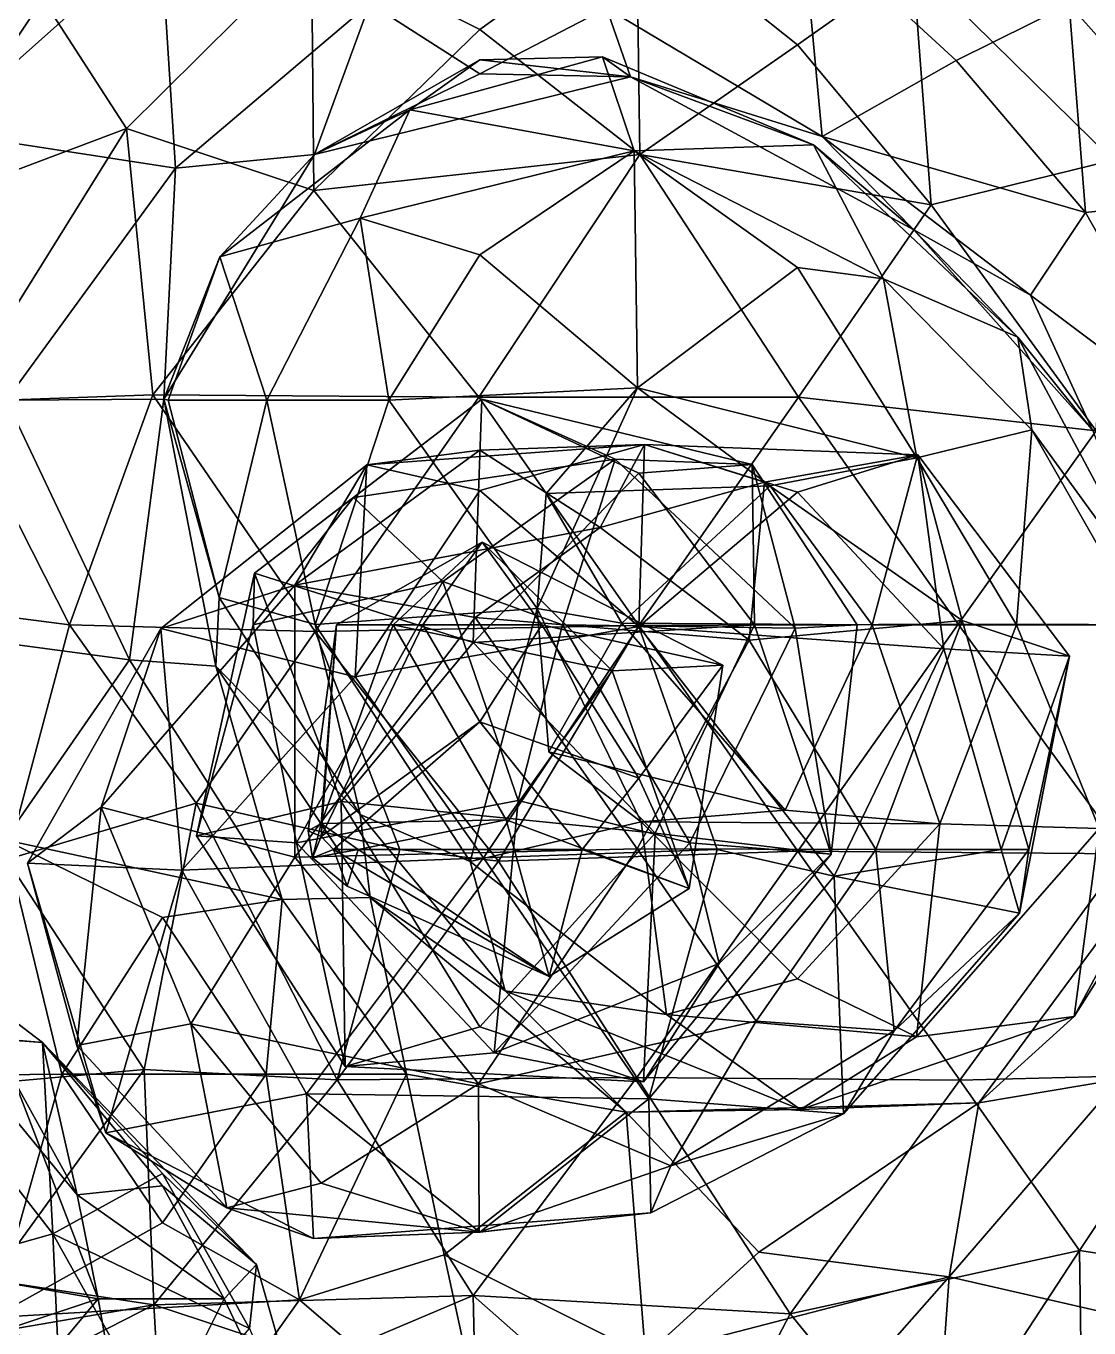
# Model space of a CAD drawing. Extents: x 290034 to 295698, y 4553723 to 4561693.
# Drawn here: x 293387 to 293471.3, y 4558975.9 to 4559079.1 of the extents above; entities that cross this region are included whole.
import ezdxf

# ---------------------------------------------------------------- set-up
doc = ezdxf.new("R2010")
doc.units = 0
doc.layers.add('Au_ppm_Pref_-_0_2', color=7, linetype='CONTINUOUS')

msp = doc.modelspace()

# ---------------------------------------------------------------- linework, layer by layer
at = {"layer": 'Au_ppm_Pref_-_0_2'}
for points in [[(293468.38, 4559087.84, 1829.31), (293478.83, 4559074.94, 1829.31), (293474.04, 4559089.41, 1823.88)], [(293379.97, 4559070.77, 1741.33), (293380.06, 4559088.16, 1735.41), (293397.66, 4559086.53, 1740.32)], [(293423.01, 4559078.87, 1706.66), (293435.43, 4559087.83, 1709.64), (293409.65, 4559085.58, 1709.91)], [(293435.69, 4559068.94, 1706.08), (293435.43, 4559087.83, 1709.64), (293423.01, 4559078.87, 1706.66)], [(293450.17, 4559070.38, 1746.92), (293433.04, 4559080.57, 1745.97), (293448.54, 4559087.66, 1740.5)], [(293435.69, 4559068.94, 1706.08), (293448.21, 4559077.65, 1707.07), (293435.43, 4559087.83, 1709.64)], [(293435.43, 4559087.83, 1709.64), (293448.21, 4559077.65, 1707.07), (293457.36, 4559084.12, 1710.82)], [(293450.17, 4559070.38, 1746.92), (293448.54, 4559087.66, 1740.5), (293460.81, 4559076.41, 1743.26)], [(293460.81, 4559076.41, 1743.26), (293448.54, 4559087.66, 1740.5), (293469.76, 4559080.86, 1738.79)], [(293468.38, 4559087.84, 1829.31), (293474.54, 4559085.66, 1834.94), (293478.83, 4559074.94, 1829.31)], [(293398.85, 4559067.86, 1746.06), (293379.97, 4559070.77, 1741.33), (293397.66, 4559086.53, 1740.32)], [(293397.66, 4559086.53, 1740.32), (293414.27, 4559080.92, 1744.92), (293398.85, 4559067.86, 1746.06)], [(293473.22, 4559068.5, 1709.83), (293473.12, 4559086.69, 1716.05), (293457.36, 4559084.12, 1710.82)], [(293394.97, 4559071.01, 1707.94), (293409.65, 4559085.58, 1709.91), (293388.31, 4559081.3, 1711.62)], [(293409.82, 4559066.09, 1706.19), (293409.65, 4559085.58, 1709.91), (293394.97, 4559071.01, 1707.94)], [(293409.82, 4559066.09, 1706.19), (293423.01, 4559078.87, 1706.66), (293409.65, 4559085.58, 1709.91)], [(293457.36, 4559084.12, 1710.82), (293448.21, 4559077.65, 1707.07), (293458.82, 4559064.96, 1706.3)], [(293457.36, 4559084.12, 1710.82), (293458.82, 4559064.96, 1706.3), (293473.22, 4559068.5, 1709.83)], [(293388.31, 4559081.3, 1711.62), (293374.89, 4559083.82, 1716.99), (293376.92, 4559064.23, 1711.2)], [(293469.76, 4559080.86, 1738.79), (293481.22, 4559082.55, 1733.17), (293483.3, 4559065.66, 1739.77)], [(293388.31, 4559081.3, 1711.62), (293376.92, 4559064.23, 1711.2), (293394.97, 4559071.01, 1707.94)], [(293414.27, 4559080.92, 1744.92), (293409.89, 4559068.94, 1752.15), (293398.85, 4559067.86, 1746.06)], [(293423.01, 4559075.36, 1748.86), (293409.89, 4559068.94, 1752.15), (293414.27, 4559080.92, 1744.92)], [(293423.01, 4559075.36, 1748.86), (293414.27, 4559080.92, 1744.92), (293433.04, 4559080.57, 1745.97)], [(293434.96, 4559075.11, 1752.1), (293423.01, 4559075.36, 1748.86), (293433.04, 4559080.57, 1745.97)], [(293434.96, 4559075.11, 1752.1), (293433.04, 4559080.57, 1745.97), (293450.17, 4559070.38, 1746.92)], [(293460.81, 4559076.41, 1743.26), (293469.76, 4559080.86, 1738.79), (293471.05, 4559064.36, 1744.07)], [(293471.05, 4559064.36, 1744.07), (293469.76, 4559080.86, 1738.79), (293483.3, 4559065.66, 1739.77)], [(293435.69, 4559068.94, 1706.08), (293423.01, 4559078.87, 1706.66), (293409.82, 4559066.09, 1706.19)], [(293435.69, 4559068.94, 1706.08), (293458.82, 4559064.96, 1706.3), (293448.21, 4559077.65, 1707.07)], [(293423.01, 4559076.47, 1754.98), (293417.45, 4559072.5, 1758.97), (293409.89, 4559068.94, 1752.15)], [(293423.01, 4559076.47, 1754.98), (293409.89, 4559068.94, 1752.15), (293434.96, 4559075.11, 1752.1)], [(293417.45, 4559072.5, 1758.97), (293432.72, 4559076.69, 1756.6), (293435.24, 4559069.23, 1764.25)], [(293432.72, 4559076.69, 1756.6), (293417.45, 4559072.5, 1758.97), (293423.01, 4559076.47, 1754.98)], [(293432.72, 4559076.69, 1756.6), (293423.01, 4559076.47, 1754.98), (293434.96, 4559075.11, 1752.1)], [(293432.72, 4559076.69, 1756.6), (293449.49, 4559069.72, 1757.94), (293435.24, 4559069.23, 1764.25)], [(293432.72, 4559076.69, 1756.6), (293434.96, 4559075.11, 1752.1), (293449.49, 4559069.72, 1757.94)], [(293471.05, 4559064.36, 1744.07), (293450.17, 4559070.38, 1746.92), (293460.81, 4559076.41, 1743.26)], [(293409.89, 4559068.94, 1752.15), (293423.01, 4559075.36, 1748.86), (293434.96, 4559075.11, 1752.1)], [(293457.44, 4559062.98, 1751.98), (293449.49, 4559069.72, 1757.94), (293434.96, 4559075.11, 1752.1)], [(293457.44, 4559062.98, 1751.98), (293434.96, 4559075.11, 1752.1), (293450.17, 4559070.38, 1746.92)], [(293413.51, 4559063.9, 1762.55), (293402.37, 4559060.84, 1758.04), (293417.45, 4559072.5, 1758.97)], [(293417.45, 4559072.5, 1758.97), (293402.37, 4559060.84, 1758.04), (293409.89, 4559068.94, 1752.15)], [(293413.51, 4559063.9, 1762.55), (293417.45, 4559072.5, 1758.97), (293435.24, 4559069.23, 1764.25)], [(293381.44, 4559049.33, 1708.78), (293394.97, 4559071.01, 1707.94), (293376.92, 4559064.23, 1711.2)], [(293398.85, 4559067.86, 1746.06), (293385.44, 4559049.47, 1745.98), (293379.97, 4559070.77, 1741.33)], [(293397.04, 4559049.89, 1706.69), (293394.97, 4559071.01, 1707.94), (293381.44, 4559049.33, 1708.78)], [(293409.82, 4559066.09, 1706.19), (293394.97, 4559071.01, 1707.94), (293397.04, 4559049.89, 1706.69)], [(293435.24, 4559069.23, 1764.25), (293449.49, 4559069.72, 1757.94), (293455.03, 4559059.1, 1763.98)], [(293455.03, 4559059.1, 1763.98), (293449.49, 4559069.72, 1757.94), (293465.7, 4559054.45, 1758.99)], [(293465.7, 4559054.45, 1758.99), (293449.49, 4559069.72, 1757.94), (293457.44, 4559062.98, 1751.98)], [(293457.44, 4559062.98, 1751.98), (293450.17, 4559070.38, 1746.92), (293466.69, 4559057.78, 1746.16)], [(293450.17, 4559070.38, 1746.92), (293471.05, 4559064.36, 1744.07), (293466.69, 4559057.78, 1746.16)], [(293409.89, 4559068.94, 1752.15), (293402.37, 4559060.84, 1758.04), (293397.92, 4559049.54, 1752.09)], [(293409.89, 4559068.94, 1752.15), (293397.92, 4559049.54, 1752.09), (293398.85, 4559067.86, 1746.06)], [(293435.69, 4559068.94, 1706.08), (293409.82, 4559066.09, 1706.19), (293422.93, 4559049.71, 1705.44)], [(293423.01, 4559060.98, 1767.82), (293413.51, 4559063.9, 1762.55), (293435.24, 4559069.23, 1764.25)], [(293435.69, 4559068.94, 1706.08), (293422.93, 4559049.71, 1705.44), (293448.28, 4559049.69, 1705.12)], [(293435.5, 4559050.44, 1770.63), (293423.01, 4559060.98, 1767.82), (293435.24, 4559069.23, 1764.25)], [(293435.5, 4559050.44, 1770.63), (293435.24, 4559069.23, 1764.25), (293448.21, 4559059.99, 1767.49)], [(293448.21, 4559059.99, 1767.49), (293435.24, 4559069.23, 1764.25), (293455.03, 4559059.1, 1763.98)], [(293448.28, 4559049.69, 1705.12), (293458.82, 4559064.96, 1706.3), (293435.69, 4559068.94, 1706.08)], [(293397.92, 4559049.54, 1752.09), (293385.44, 4559049.47, 1745.98), (293398.85, 4559067.86, 1746.06)], [(293458.82, 4559064.96, 1706.3), (293471.92, 4559047.02, 1706.1), (293473.22, 4559068.5, 1709.83)], [(293422.93, 4559049.71, 1705.44), (293409.82, 4559066.09, 1706.19), (293397.04, 4559049.89, 1706.69)], [(293471.05, 4559064.36, 1744.07), (293483.3, 4559065.66, 1739.77), (293480.77, 4559047.24, 1744.86)], [(293448.28, 4559049.69, 1705.12), (293471.92, 4559047.02, 1706.1), (293458.82, 4559064.96, 1706.3)], [(293413.51, 4559063.9, 1762.55), (293406.1, 4559049.46, 1762.72), (293402.37, 4559060.84, 1758.04)], [(293415.79, 4559049.46, 1767.38), (293406.1, 4559049.46, 1762.72), (293413.51, 4559063.9, 1762.55)], [(293415.79, 4559049.46, 1767.38), (293413.51, 4559063.9, 1762.55), (293423.01, 4559060.98, 1767.82)], [(293480.77, 4559047.24, 1744.86), (293466.69, 4559057.78, 1746.16), (293471.05, 4559064.36, 1744.07)], [(293465.7, 4559054.45, 1758.99), (293457.44, 4559062.98, 1751.98), (293471.63, 4559047.09, 1752.05)], [(293457.44, 4559062.98, 1751.98), (293466.69, 4559057.78, 1746.16), (293471.63, 4559047.09, 1752.05)], [(293402.37, 4559060.84, 1758.04), (293398.27, 4559049.46, 1758.04), (293397.92, 4559049.54, 1752.09)], [(293406.1, 4559049.46, 1762.72), (293398.27, 4559049.46, 1758.04), (293402.37, 4559060.84, 1758.04)], [(293423.01, 4559060.98, 1767.82), (293435.5, 4559050.44, 1770.63), (293415.79, 4559049.46, 1767.38)], [(293457.67, 4559044.9, 1768.66), (293435.5, 4559050.44, 1770.63), (293448.21, 4559059.99, 1767.49)], [(293457.67, 4559044.9, 1768.66), (293448.21, 4559059.99, 1767.49), (293455.03, 4559059.1, 1763.98)], [(293457.67, 4559044.9, 1768.66), (293455.03, 4559059.1, 1763.98), (293466.8, 4559047.11, 1763.12)], [(293466.8, 4559047.11, 1763.12), (293455.03, 4559059.1, 1763.98), (293465.7, 4559054.45, 1758.99)], [(293471.63, 4559047.09, 1752.05), (293466.69, 4559057.78, 1746.16), (293480.77, 4559047.24, 1744.86)], [(293466.8, 4559047.11, 1763.12), (293465.7, 4559054.45, 1758.99), (293477.51, 4559032.37, 1758.38)], [(293477.51, 4559032.37, 1758.38), (293465.7, 4559054.45, 1758.99), (293471.63, 4559047.09, 1752.05)], [(293427.55, 4559032.94, 1769.79), (293415.79, 4559049.46, 1767.38), (293435.5, 4559050.44, 1770.63)], [(293427.55, 4559032.94, 1769.79), (293435.5, 4559050.44, 1770.63), (293428.25, 4559042.06, 1775.86)], [(293446.03, 4559042.68, 1774.63), (293428.25, 4559042.06, 1775.86), (293435.5, 4559050.44, 1770.63)], [(293446.03, 4559042.68, 1774.63), (293435.5, 4559050.44, 1770.63), (293457.67, 4559044.9, 1768.66)], [(293395.2, 4559028.87, 1748.32), (293374.62, 4559031.63, 1745.39), (293385.44, 4559049.47, 1745.98)], [(293374.87, 4559033.66, 1710.87), (293390.43, 4559031.65, 1707.05), (293381.44, 4559049.33, 1708.78)], [(293397.04, 4559049.89, 1706.69), (293381.44, 4559049.33, 1708.78), (293390.43, 4559031.65, 1707.05)], [(293395.2, 4559028.87, 1748.32), (293385.44, 4559049.47, 1745.98), (293397.92, 4559049.54, 1752.09)], [(293409.94, 4559031.12, 1706.58), (293397.04, 4559049.89, 1706.69), (293390.43, 4559031.65, 1707.05)], [(293397.92, 4559049.54, 1752.09), (293402.06, 4559028.36, 1752.1), (293395.2, 4559028.87, 1748.32)], [(293422.93, 4559049.71, 1705.44), (293397.04, 4559049.89, 1706.69), (293409.94, 4559031.12, 1706.58)], [(293398.27, 4559049.46, 1758.04), (293402.32, 4559033.82, 1757.29), (293397.92, 4559049.54, 1752.09)], [(293402.32, 4559033.82, 1757.29), (293402.06, 4559028.36, 1752.1), (293397.92, 4559049.54, 1752.09)], [(293406.1, 4559049.46, 1762.72), (293402.32, 4559033.82, 1757.29), (293398.27, 4559049.46, 1758.04)], [(293406.1, 4559049.46, 1762.72), (293409.92, 4559031.68, 1764.14), (293402.32, 4559033.82, 1757.29)], [(293422.47, 4559030.25, 1696.84), (293405.12, 4559035.73, 1694.08), (293423.15, 4559049.54, 1692.73)], [(293412.98, 4559041.75, 1688.13), (293423.15, 4559049.54, 1692.73), (293405.12, 4559035.73, 1694.08)], [(293415.79, 4559049.46, 1767.38), (293409.92, 4559031.68, 1764.14), (293406.1, 4559049.46, 1762.72)], [(293427.55, 4559032.94, 1769.79), (293409.92, 4559031.68, 1764.14), (293415.79, 4559049.46, 1767.38)], [(293435.61, 4559031.58, 1706.04), (293422.93, 4559049.71, 1705.44), (293409.94, 4559031.12, 1706.58)], [(293433.73, 4559044.78, 1687.44), (293423.15, 4559049.54, 1692.73), (293412.98, 4559041.75, 1688.13)], [(293435.61, 4559043.68, 1696.72), (293422.47, 4559030.25, 1696.84), (293423.15, 4559049.54, 1692.73)], [(293435.61, 4559031.58, 1706.04), (293448.28, 4559049.69, 1705.12), (293422.93, 4559049.71, 1705.44)], [(293444.61, 4559044.37, 1692.71), (293435.61, 4559043.68, 1696.72), (293423.15, 4559049.54, 1692.73)], [(293433.73, 4559044.78, 1687.44), (293444.61, 4559044.37, 1692.71), (293423.15, 4559049.54, 1692.73)], [(293435.61, 4559031.58, 1706.04), (293460.95, 4559031.7, 1705.11), (293448.28, 4559049.69, 1705.12)], [(293448.28, 4559049.69, 1705.12), (293460.95, 4559031.7, 1705.11), (293471.92, 4559047.02, 1706.1)], [(293457.67, 4559044.9, 1768.66), (293466.8, 4559047.11, 1763.12), (293465.58, 4559031.65, 1768.91)], [(293460.95, 4559031.7, 1705.11), (293481.67, 4559031.65, 1706.63), (293471.92, 4559047.02, 1706.1)], [(293465.58, 4559031.65, 1768.91), (293466.8, 4559047.11, 1763.12), (293475.65, 4559031.65, 1763.98)], [(293475.65, 4559031.65, 1763.98), (293466.8, 4559047.11, 1763.12), (293477.51, 4559032.37, 1758.38)], [(293414.04, 4559044.33, 1841.19), (293436.06, 4559045.94, 1841.76), (293423.01, 4559045.5, 1845.81)], [(293414.04, 4559044.33, 1841.19), (293423.01, 4559042.31, 1837.64), (293436.06, 4559045.94, 1841.76)], [(293436.06, 4559045.94, 1841.76), (293432.54, 4559039.37, 1848.26), (293423.01, 4559045.5, 1845.81)], [(293435.62, 4559031.52, 1835.27), (293436.06, 4559045.94, 1841.76), (293423.01, 4559042.31, 1837.64)], [(293445.6, 4559042.97, 1846.2), (293432.54, 4559039.37, 1848.26), (293436.06, 4559045.94, 1841.76)], [(293435.62, 4559031.52, 1835.27), (293448.21, 4559042.18, 1837.68), (293436.06, 4559045.94, 1841.76)], [(293445.6, 4559042.97, 1846.2), (293436.06, 4559045.94, 1841.76), (293457.76, 4559045.14, 1841.19)], [(293436.06, 4559045.94, 1841.76), (293448.21, 4559042.18, 1837.68), (293457.76, 4559045.14, 1841.19)], [(293432.54, 4559039.37, 1848.26), (293408.33, 4559034.79, 1847.39), (293423.01, 4559045.5, 1845.81)], [(293414.04, 4559044.33, 1841.19), (293423.01, 4559045.5, 1845.81), (293408.33, 4559034.79, 1847.39)], [(293433.73, 4559044.78, 1687.44), (293412.98, 4559041.75, 1688.13), (293420.06, 4559035.09, 1684.23)], [(293433.73, 4559044.78, 1687.44), (293420.06, 4559035.09, 1684.23), (293429.55, 4559031.65, 1683.69)], [(293433.73, 4559044.78, 1687.44), (293429.55, 4559031.65, 1683.69), (293448.01, 4559031.39, 1686.84)], [(293444.61, 4559044.37, 1692.71), (293433.73, 4559044.78, 1687.44), (293448.01, 4559031.39, 1686.84)], [(293445.6, 4559042.97, 1846.2), (293457.76, 4559045.14, 1841.19), (293461.28, 4559032, 1847.33)], [(293454.12, 4559031.65, 1774.67), (293446.03, 4559042.68, 1774.63), (293457.67, 4559044.9, 1768.66)], [(293457.76, 4559045.14, 1841.19), (293448.21, 4559042.18, 1837.68), (293459.82, 4559029.74, 1835.75)], [(293454.12, 4559031.65, 1774.67), (293457.67, 4559044.9, 1768.66), (293465.58, 4559031.65, 1768.91)], [(293469.78, 4559029.17, 1841.19), (293461.28, 4559032, 1847.33), (293457.76, 4559045.14, 1841.19)], [(293469.78, 4559029.17, 1841.19), (293457.76, 4559045.14, 1841.19), (293459.82, 4559029.74, 1835.75)], [(293414.04, 4559044.33, 1841.19), (293408.33, 4559034.79, 1847.39), (293397.69, 4559031.36, 1841.13)], [(293414.04, 4559044.33, 1841.19), (293397.69, 4559031.36, 1841.13), (293413.1, 4559027.51, 1835.99)], [(293414.04, 4559044.33, 1841.19), (293413.1, 4559027.51, 1835.99), (293423.01, 4559042.31, 1837.64)], [(293444.8, 4559031.65, 1697.04), (293435.61, 4559043.68, 1696.72), (293444.61, 4559044.37, 1692.71)], [(293444.8, 4559031.65, 1697.04), (293444.61, 4559044.37, 1692.71), (293452.94, 4559031.65, 1692.71)], [(293452.94, 4559031.65, 1692.71), (293444.61, 4559044.37, 1692.71), (293448.01, 4559031.39, 1686.84)], [(293444.8, 4559031.65, 1697.04), (293422.47, 4559030.25, 1696.84), (293435.61, 4559043.68, 1696.72)], [(293445.6, 4559042.97, 1846.2), (293444.38, 4559030.42, 1852.69), (293432.54, 4559039.37, 1848.26)], [(293444.38, 4559030.42, 1852.69), (293445.6, 4559042.97, 1846.2), (293461.28, 4559032, 1847.33)], [(293412.98, 4559041.75, 1688.13), (293405.02, 4559031.65, 1688), (293420.06, 4559035.09, 1684.23)], [(293405.12, 4559035.73, 1694.08), (293405.02, 4559031.65, 1688), (293412.98, 4559041.75, 1688.13)], [(293435.62, 4559031.52, 1835.27), (293423.01, 4559042.31, 1837.64), (293413.1, 4559027.51, 1835.99)], [(293427.55, 4559032.94, 1769.79), (293428.25, 4559042.06, 1775.86), (293434.26, 4559031.77, 1777.74)], [(293428.25, 4559042.06, 1775.86), (293446.03, 4559042.68, 1774.63), (293434.26, 4559031.77, 1777.74)], [(293434.26, 4559031.77, 1777.74), (293446.03, 4559042.68, 1774.63), (293454.12, 4559031.65, 1774.67)], [(293435.62, 4559031.52, 1835.27), (293459.82, 4559029.74, 1835.75), (293448.21, 4559042.18, 1837.68)], [(293432.54, 4559039.37, 1848.26), (293422.63, 4559032.23, 1853.37), (293408.33, 4559034.79, 1847.39)], [(293422.63, 4559032.23, 1853.37), (293432.54, 4559039.37, 1848.26), (293444.38, 4559030.42, 1852.69)], [(293411.62, 4559031.65, 1876.83), (293423.19, 4559038.19, 1876.66), (293418.47, 4559031.65, 1878.97)], [(293423.19, 4559038.19, 1876.66), (293411.62, 4559031.65, 1876.83), (293416.11, 4559031.65, 1873.57)], [(293433.5, 4559028, 1873.1), (293423.19, 4559038.19, 1876.66), (293416.11, 4559031.65, 1873.57)], [(293427.92, 4559031.65, 1879.14), (293418.47, 4559031.65, 1878.97), (293423.19, 4559038.19, 1876.66)], [(293433.5, 4559028, 1873.1), (293442.29, 4559028.44, 1876.83), (293423.19, 4559038.19, 1876.66)], [(293442.29, 4559028.44, 1876.83), (293427.92, 4559031.65, 1879.14), (293423.19, 4559038.19, 1876.66)], [(293412, 4559017.62, 1696.64), (293400.51, 4559014.91, 1692.16), (293405.12, 4559035.73, 1694.08)], [(293405.12, 4559035.73, 1694.08), (293400.51, 4559014.91, 1692.16), (293405.02, 4559031.65, 1688)], [(293422.47, 4559030.25, 1696.84), (293412, 4559017.62, 1696.64), (293405.12, 4559035.73, 1694.08)], [(293408.33, 4559013.23, 1853.91), (293392.94, 4559017.18, 1848.21), (293408.33, 4559034.79, 1847.39)], [(293408.33, 4559034.79, 1847.39), (293392.94, 4559017.18, 1848.21), (293397.69, 4559031.36, 1841.13)], [(293420.06, 4559035.09, 1684.23), (293405.02, 4559031.65, 1688), (293408.45, 4559014.36, 1685.82)], [(293422.63, 4559032.23, 1853.37), (293408.33, 4559013.23, 1853.91), (293408.33, 4559034.79, 1847.39)], [(293426.04, 4559017.72, 1683.55), (293420.06, 4559035.09, 1684.23), (293408.45, 4559014.36, 1685.82)], [(293429.55, 4559031.65, 1683.69), (293420.06, 4559035.09, 1684.23), (293426.04, 4559017.72, 1683.55)], [(293374.87, 4559033.66, 1710.87), (293385.45, 4559013.03, 1710.87), (293390.43, 4559031.65, 1707.05)], [(293402.32, 4559033.82, 1757.29), (293413.49, 4559016.6, 1756.92), (293402.06, 4559028.36, 1752.1)], [(293413.49, 4559016.6, 1756.92), (293402.32, 4559033.82, 1757.29), (293409.92, 4559031.68, 1764.14)], [(293427.55, 4559032.94, 1769.79), (293422.23, 4559012.88, 1764.18), (293409.92, 4559031.68, 1764.14)], [(293422.23, 4559012.88, 1764.18), (293427.55, 4559032.94, 1769.79), (293435.81, 4559016.01, 1769.46)], [(293427.55, 4559032.94, 1769.79), (293428.48, 4559021.56, 1775.86), (293435.81, 4559016.01, 1769.46)], [(293427.55, 4559032.94, 1769.79), (293434.26, 4559031.77, 1777.74), (293428.48, 4559021.56, 1775.86)], [(293395.2, 4559028.87, 1748.32), (293385.3, 4559014.6, 1748.49), (293374.62, 4559031.63, 1745.39)], [(293400.5, 4559017.49, 1707.07), (293390.43, 4559031.65, 1707.05), (293385.45, 4559013.03, 1710.87)], [(293392.94, 4559017.18, 1848.21), (293387.09, 4559012.74, 1841.53), (293397.69, 4559031.36, 1841.13)], [(293399.36, 4559012.19, 1835.54), (293397.69, 4559031.36, 1841.13), (293387.09, 4559012.74, 1841.53)], [(293409.94, 4559031.12, 1706.58), (293390.43, 4559031.65, 1707.05), (293400.5, 4559017.49, 1707.07)], [(293413.1, 4559027.51, 1835.99), (293397.69, 4559031.36, 1841.13), (293399.36, 4559012.19, 1835.54)], [(293408.45, 4559014.36, 1685.82), (293405.02, 4559031.65, 1688), (293400.51, 4559014.91, 1692.16)], [(293422.63, 4559032.23, 1853.37), (293435.49, 4559013.89, 1855.76), (293408.33, 4559013.23, 1853.91)], [(293411.62, 4559031.65, 1876.83), (293410.41, 4559014.86, 1877.17), (293409.38, 4559015.3, 1876.83)], [(293411.62, 4559031.65, 1876.83), (293409.38, 4559015.3, 1876.83), (293410.41, 4559015.9, 1876.14)], [(293413.49, 4559016.6, 1756.92), (293409.92, 4559031.68, 1764.14), (293422.23, 4559012.88, 1764.18)], [(293435.61, 4559031.58, 1706.04), (293409.94, 4559031.12, 1706.58), (293424.47, 4559012.9, 1706.86)], [(293411.62, 4559031.65, 1876.83), (293418.47, 4559031.65, 1878.97), (293410.41, 4559014.86, 1877.17)], [(293423.01, 4559023.95, 1879.39), (293410.41, 4559014.86, 1877.17), (293418.47, 4559031.65, 1878.97)], [(293411.62, 4559031.65, 1876.83), (293410.41, 4559015.9, 1876.14), (293416.11, 4559031.65, 1873.57)], [(293425.1, 4559016.18, 1872.65), (293416.11, 4559031.65, 1873.57), (293410.41, 4559015.9, 1876.14)], [(293435.62, 4559031.52, 1835.27), (293413.1, 4559027.51, 1835.99), (293423.3, 4559013.16, 1832.77)], [(293433.5, 4559028, 1873.1), (293416.11, 4559031.65, 1873.57), (293425.1, 4559016.18, 1872.65)], [(293423.01, 4559023.95, 1879.39), (293418.47, 4559031.65, 1878.97), (293427.92, 4559031.65, 1879.14)], [(293444.8, 4559031.65, 1697.04), (293436.92, 4559015.12, 1696.87), (293422.47, 4559030.25, 1696.84)], [(293435.49, 4559013.89, 1855.76), (293422.63, 4559032.23, 1853.37), (293444.38, 4559030.42, 1852.69)], [(293435.61, 4559019.47, 1878.71), (293423.01, 4559023.95, 1879.39), (293427.92, 4559031.65, 1879.14)], [(293435.62, 4559031.52, 1835.27), (293423.3, 4559013.16, 1832.77), (293441.84, 4559013.83, 1832.25)], [(293435.61, 4559031.58, 1706.04), (293424.47, 4559012.9, 1706.86), (293448.23, 4559013.68, 1705.33)], [(293439.66, 4559014.36, 1684.97), (293429.55, 4559031.65, 1683.69), (293426.04, 4559017.72, 1683.55)], [(293442.29, 4559028.44, 1876.83), (293435.61, 4559019.47, 1878.71), (293427.92, 4559031.65, 1879.14)], [(293447.24, 4559016.94, 1775.28), (293428.48, 4559021.56, 1775.86), (293434.26, 4559031.77, 1777.74)], [(293448.01, 4559031.39, 1686.84), (293429.55, 4559031.65, 1683.69), (293439.66, 4559014.36, 1684.97)], [(293434.26, 4559031.77, 1777.74), (293454.12, 4559031.65, 1774.67), (293447.24, 4559016.94, 1775.28)], [(293435.61, 4559031.58, 1706.04), (293448.23, 4559013.68, 1705.33), (293460.95, 4559031.7, 1705.11)], [(293435.62, 4559031.52, 1835.27), (293441.84, 4559013.83, 1832.25), (293451.12, 4559011.71, 1833.43)], [(293435.62, 4559031.52, 1835.27), (293451.12, 4559011.71, 1833.43), (293459.82, 4559029.74, 1835.75)], [(293444.8, 4559031.65, 1697.04), (293450.87, 4559013.46, 1693.09), (293436.92, 4559015.12, 1696.87)], [(293439.66, 4559014.36, 1684.97), (293450.87, 4559013.46, 1693.09), (293448.01, 4559031.39, 1686.84)], [(293444.38, 4559030.42, 1852.69), (293461.28, 4559032, 1847.33), (293454.42, 4559013.83, 1852.25)], [(293444.8, 4559031.65, 1697.04), (293452.94, 4559031.65, 1692.71), (293450.87, 4559013.46, 1693.09)], [(293447.24, 4559016.94, 1775.28), (293454.12, 4559031.65, 1774.67), (293459.51, 4559015.85, 1769.44)], [(293450.87, 4559013.46, 1693.09), (293452.94, 4559031.65, 1692.71), (293448.01, 4559031.39, 1686.84)], [(293448.23, 4559013.68, 1705.33), (293474.23, 4559013.48, 1706.13), (293460.95, 4559031.7, 1705.11)], [(293454.12, 4559031.65, 1774.67), (293465.58, 4559031.65, 1768.91), (293459.51, 4559015.85, 1769.44)], [(293466.57, 4559013.83, 1845.77), (293454.42, 4559013.83, 1852.25), (293461.28, 4559032, 1847.33)], [(293459.51, 4559015.85, 1769.44), (293465.58, 4559031.65, 1768.91), (293472.14, 4559015.5, 1763.48)], [(293460.95, 4559031.7, 1705.11), (293474.23, 4559013.48, 1706.13), (293481.67, 4559031.65, 1706.63)], [(293466.57, 4559013.83, 1845.77), (293461.28, 4559032, 1847.33), (293469.78, 4559029.17, 1841.19)], [(293465.58, 4559031.65, 1768.91), (293475.65, 4559031.65, 1763.98), (293472.14, 4559015.5, 1763.48)], [(293416.66, 4559013.83, 1707.58), (293409.94, 4559031.12, 1706.58), (293400.5, 4559017.49, 1707.07)], [(293416.66, 4559013.83, 1707.58), (293424.47, 4559012.9, 1706.86), (293409.94, 4559031.12, 1706.58)], [(293444.38, 4559030.42, 1852.69), (293454.42, 4559013.83, 1852.25), (293435.49, 4559013.89, 1855.76)], [(293436.92, 4559015.12, 1696.87), (293412, 4559017.62, 1696.64), (293422.47, 4559030.25, 1696.84)], [(293464.38, 4559013.83, 1836.72), (293459.82, 4559029.74, 1835.75), (293451.12, 4559011.71, 1833.43)], [(293459.82, 4559029.74, 1835.75), (293464.38, 4559013.83, 1836.72), (293469.78, 4559029.17, 1841.19)], [(293407.3, 4559009.87, 1748.95), (293385.3, 4559014.6, 1748.49), (293395.2, 4559028.87, 1748.32)], [(293407.3, 4559009.87, 1748.95), (293395.2, 4559028.87, 1748.32), (293402.06, 4559028.36, 1752.1)], [(293413.49, 4559016.6, 1756.92), (293414.3, 4559010.01, 1752.1), (293402.06, 4559028.36, 1752.1)], [(293407.3, 4559009.87, 1748.95), (293402.06, 4559028.36, 1752.1), (293414.3, 4559010.01, 1752.1)], [(293433.5, 4559028, 1873.1), (293439.62, 4559010.73, 1876.59), (293442.29, 4559028.44, 1876.83)], [(293442.29, 4559028.44, 1876.83), (293439.62, 4559010.73, 1876.59), (293435.61, 4559019.47, 1878.71)], [(293465.82, 4559008.78, 1840.27), (293469.78, 4559029.17, 1841.19), (293464.38, 4559013.83, 1836.72)], [(293469.78, 4559029.17, 1841.19), (293465.82, 4559008.78, 1840.27), (293466.57, 4559013.83, 1845.77)], [(293413.1, 4559027.51, 1835.99), (293399.36, 4559012.19, 1835.54), (293423.3, 4559013.16, 1832.77)], [(293433.5, 4559028, 1873.1), (293425.1, 4559016.18, 1872.65), (293439.62, 4559010.73, 1876.59)], [(293423.01, 4559023.95, 1879.39), (293411.38, 4559013.83, 1877.28), (293410.41, 4559014.86, 1877.17)], [(293431.13, 4559013.83, 1878.94), (293411.38, 4559013.83, 1877.28), (293423.01, 4559023.95, 1879.39)], [(293435.61, 4559019.47, 1878.71), (293431.13, 4559013.83, 1878.94), (293423.01, 4559023.95, 1879.39)], [(293428.48, 4559021.56, 1775.86), (293447.24, 4559016.94, 1775.28), (293435.81, 4559016.01, 1769.46)], [(293439.62, 4559010.73, 1876.59), (293431.13, 4559013.83, 1878.94), (293435.61, 4559019.47, 1878.71)], [(293396.35, 4558996.37, 1710.63), (293400.5, 4559017.49, 1707.07), (293385.45, 4559013.03, 1710.87)], [(293392.94, 4559017.18, 1848.21), (293391.02, 4558998.28, 1846.33), (293387.09, 4559012.74, 1841.53)], [(293391.02, 4558998.28, 1846.33), (293392.94, 4559017.18, 1848.21), (293400.07, 4559000.01, 1850.67)], [(293392.94, 4559017.18, 1848.21), (293408.33, 4559013.23, 1853.91), (293400.07, 4559000.01, 1850.67)], [(293411.69, 4558995.56, 1706.63), (293400.5, 4559017.49, 1707.07), (293396.35, 4558996.37, 1710.63)], [(293416.66, 4559013.83, 1707.58), (293400.5, 4559017.49, 1707.07), (293411.69, 4558995.56, 1706.63)], [(293412.32, 4558996.62, 1692.55), (293400.51, 4559014.91, 1692.16), (293412, 4559017.62, 1696.64)], [(293424.14, 4558997.69, 1687.5), (293426.04, 4559017.72, 1683.55), (293408.45, 4559014.36, 1685.82)], [(293436.92, 4559015.12, 1696.87), (293423.01, 4558999.75, 1697.4), (293412, 4559017.62, 1696.64)], [(293412.32, 4558996.62, 1692.55), (293412, 4559017.62, 1696.64), (293423.01, 4558999.75, 1697.4)], [(293424.14, 4558997.69, 1687.5), (293439.66, 4559014.36, 1684.97), (293426.04, 4559017.72, 1683.55)], [(293447.24, 4559016.94, 1775.28), (293459.51, 4559015.85, 1769.44), (293435.81, 4559016.01, 1769.46)], [(293409.38, 4559015.3, 1876.83), (293409.72, 4559013.16, 1876.78), (293410.41, 4559015.9, 1876.14)], [(293413.34, 4559013.83, 1875.45), (293410.41, 4559015.9, 1876.14), (293409.72, 4559013.16, 1876.78)], [(293425.1, 4559016.18, 1872.65), (293410.41, 4559015.9, 1876.14), (293413.34, 4559013.83, 1875.45)], [(293428.49, 4559003.76, 1876.83), (293425.1, 4559016.18, 1872.65), (293413.34, 4559013.83, 1875.45)], [(293414.3, 4559010.01, 1752.1), (293413.49, 4559016.6, 1756.92), (293425, 4559002.62, 1756.77)], [(293413.49, 4559016.6, 1756.92), (293422.23, 4559012.88, 1764.18), (293425, 4559002.62, 1756.77)], [(293435.81, 4559016.01, 1769.46), (293437.8, 4559000.75, 1763.43), (293422.23, 4559012.88, 1764.18)], [(293428.49, 4559003.76, 1876.83), (293439.62, 4559010.73, 1876.59), (293425.1, 4559016.18, 1872.65)], [(293435.81, 4559016.01, 1769.46), (293448.21, 4559003.56, 1767.4), (293437.8, 4559000.75, 1763.43)], [(293435.81, 4559016.01, 1769.46), (293459.51, 4559015.85, 1769.44), (293448.21, 4559003.56, 1767.4)], [(293412.32, 4558996.62, 1692.55), (293408.45, 4559014.36, 1685.82), (293400.51, 4559014.91, 1692.16)], [(293409.38, 4559015.3, 1876.83), (293410.41, 4559014.86, 1877.17), (293409.72, 4559013.16, 1876.78)], [(293411.38, 4559013.83, 1877.28), (293409.72, 4559013.16, 1876.78), (293410.41, 4559014.86, 1877.17)], [(293436.92, 4559015.12, 1696.87), (293435.99, 4558995.4, 1693.13), (293423.01, 4558999.75, 1697.4)], [(293436.92, 4559015.12, 1696.87), (293450.87, 4559013.46, 1693.09), (293435.99, 4558995.4, 1693.13)], [(293459.51, 4559015.85, 1769.44), (293457.64, 4558998.97, 1762.53), (293448.21, 4559003.56, 1767.4)], [(293459.51, 4559015.85, 1769.44), (293472.14, 4559015.5, 1763.48), (293457.64, 4558998.97, 1762.53)], [(293457.64, 4558998.97, 1762.53), (293472.14, 4559015.5, 1763.48), (293470.17, 4559000.59, 1758.04)], [(293472.14, 4559015.5, 1763.48), (293478.54, 4559013.83, 1758.04), (293470.17, 4559000.59, 1758.04)], [(293372.08, 4558995.81, 1746.12), (293385.3, 4559014.6, 1748.49), (293389.82, 4558996.01, 1749.93)], [(293407.3, 4559009.87, 1748.95), (293397.81, 4559008.42, 1750.3), (293385.3, 4559014.6, 1748.49)], [(293397.81, 4559008.42, 1750.3), (293389.82, 4558996.01, 1749.93), (293385.3, 4559014.6, 1748.49)], [(293435.49, 4559013.89, 1855.76), (293422.88, 4558995.24, 1853.2), (293408.33, 4559013.23, 1853.91)], [(293412.32, 4558996.62, 1692.55), (293424.14, 4558997.69, 1687.5), (293408.45, 4559014.36, 1685.82)], [(293412.47, 4559010.92, 1876.83), (293409.72, 4559013.16, 1876.78), (293411.38, 4559013.83, 1877.28)], [(293412.47, 4559010.92, 1876.83), (293413.34, 4559013.83, 1875.45), (293409.72, 4559013.16, 1876.78)], [(293428.49, 4559003.76, 1876.83), (293412.47, 4559010.92, 1876.83), (293411.38, 4559013.83, 1877.28)], [(293428.49, 4559003.76, 1876.83), (293411.38, 4559013.83, 1877.28), (293431.13, 4559013.83, 1878.94)], [(293424.47, 4559012.9, 1706.86), (293416.66, 4559013.83, 1707.58), (293411.69, 4558995.56, 1706.63)], [(293428.49, 4559003.76, 1876.83), (293413.34, 4559013.83, 1875.45), (293412.47, 4559010.92, 1876.83)], [(293435.49, 4559013.89, 1855.76), (293444.93, 4559000.21, 1851.71), (293422.88, 4558995.24, 1853.2)], [(293423.3, 4559013.16, 1832.77), (293436.4, 4558994.06, 1834.66), (293441.84, 4559013.83, 1832.25)], [(293424.14, 4558997.69, 1687.5), (293442, 4559004.79, 1686.77), (293439.66, 4559014.36, 1684.97)], [(293428.49, 4559003.76, 1876.83), (293431.13, 4559013.83, 1878.94), (293439.62, 4559010.73, 1876.59)], [(293454.42, 4559013.83, 1852.25), (293444.93, 4559000.21, 1851.71), (293435.49, 4559013.89, 1855.76)], [(293451.12, 4559011.71, 1833.43), (293441.84, 4559013.83, 1832.25), (293436.4, 4558994.06, 1834.66)], [(293442, 4559004.79, 1686.77), (293450.87, 4559013.46, 1693.09), (293439.66, 4559014.36, 1684.97)], [(293455.88, 4558999.45, 1845.75), (293444.93, 4559000.21, 1851.71), (293454.42, 4559013.83, 1852.25)], [(293464.38, 4559013.83, 1836.72), (293451.12, 4559011.71, 1833.43), (293465.82, 4559008.78, 1840.27)], [(293466.57, 4559013.83, 1845.77), (293455.88, 4558999.45, 1845.75), (293454.42, 4559013.83, 1852.25)], [(293465.82, 4559008.78, 1840.27), (293455.88, 4558999.45, 1845.75), (293466.57, 4559013.83, 1845.77)], [(293470.17, 4559000.59, 1758.04), (293478.54, 4559013.83, 1758.04), (293476.78, 4559012.9, 1752.93)], [(293386.08, 4558995.46, 1716.56), (293396.35, 4558996.37, 1710.63), (293385.45, 4559013.03, 1710.87)], [(293409.24, 4558994.44, 1834.37), (293423.3, 4559013.16, 1832.77), (293399.36, 4559012.19, 1835.54)], [(293408.33, 4559013.23, 1853.91), (293422.88, 4558995.24, 1853.2), (293400.07, 4559000.01, 1850.67)], [(293423.3, 4559013.16, 1832.77), (293409.24, 4558994.44, 1834.37), (293436.4, 4558994.06, 1834.66)], [(293424.47, 4559012.9, 1706.86), (293411.69, 4558995.56, 1706.63), (293435.46, 4558995.73, 1705.52)], [(293425, 4559002.62, 1756.77), (293422.23, 4559012.88, 1764.18), (293437.8, 4559000.75, 1763.43)], [(293448.23, 4559013.68, 1705.33), (293424.47, 4559012.9, 1706.86), (293435.46, 4558995.73, 1705.52)], [(293435.46, 4558995.73, 1705.52), (293461.08, 4558995.52, 1705.52), (293448.23, 4559013.68, 1705.33)], [(293450.87, 4559013.46, 1693.09), (293442, 4559004.79, 1686.77), (293435.99, 4558995.4, 1693.13)], [(293448.23, 4559013.68, 1705.33), (293461.08, 4558995.52, 1705.52), (293474.23, 4559013.48, 1706.13)], [(293461.08, 4558995.52, 1705.52), (293479.89, 4558996.01, 1707.47), (293474.23, 4559013.48, 1706.13)], [(293462.59, 4558993.73, 1752.71), (293470.17, 4559000.59, 1758.04), (293476.78, 4559012.9, 1752.93)], [(293462.59, 4558993.73, 1752.71), (293476.78, 4559012.9, 1752.93), (293473.75, 4558995.62, 1746.26)], [(293388.29, 4558998.53, 1728.47), (293370.87, 4559011.78, 1728.53), (293376.62, 4558999.4, 1735.44)], [(293388.29, 4558998.53, 1728.47), (293380.55, 4558999.17, 1722.4), (293370.87, 4559011.78, 1728.53)], [(293399.36, 4559012.19, 1835.54), (293387.09, 4559012.74, 1841.53), (293393.31, 4558991.36, 1840.75)], [(293387.09, 4559012.74, 1841.53), (293391.02, 4558998.28, 1846.33), (293393.31, 4558991.36, 1840.75)], [(293399.36, 4559012.19, 1835.54), (293393.31, 4558991.36, 1840.75), (293409.24, 4558994.44, 1834.37)], [(293451.12, 4559011.71, 1833.43), (293436.4, 4558994.06, 1834.66), (293451.87, 4558992.87, 1840.69)], [(293451.12, 4559011.71, 1833.43), (293451.87, 4558992.87, 1840.69), (293465.82, 4559008.78, 1840.27)], [(293406.05, 4558996.01, 1750.04), (293397.81, 4559008.42, 1750.3), (293407.3, 4559009.87, 1748.95)], [(293407.3, 4559009.87, 1748.95), (293417.19, 4558996.01, 1748.91), (293406.05, 4558996.01, 1750.04)], [(293414.3, 4559010.01, 1752.1), (293417.19, 4558996.01, 1748.91), (293407.3, 4559009.87, 1748.95)], [(293414.3, 4559010.01, 1752.1), (293425, 4559002.62, 1756.77), (293434.61, 4558992.99, 1752.63)], [(293434.61, 4558992.99, 1752.63), (293417.19, 4558996.01, 1748.91), (293414.3, 4559010.01, 1752.1)], [(293455.88, 4558999.45, 1845.75), (293465.82, 4559008.78, 1840.27), (293451.87, 4558992.87, 1840.69)], [(293406.05, 4558996.01, 1750.04), (293389.82, 4558996.01, 1749.93), (293397.81, 4559008.42, 1750.3)], [(293424.14, 4558997.69, 1687.5), (293435.99, 4558995.4, 1693.13), (293442, 4559004.79, 1686.77)], [(293437.8, 4559000.75, 1763.43), (293448.21, 4559003.56, 1767.4), (293457.64, 4558998.97, 1762.53)], [(293425, 4559002.62, 1756.77), (293437.8, 4559000.75, 1763.43), (293448.45, 4558993.2, 1758.22)], [(293448.45, 4558993.2, 1758.22), (293434.61, 4558992.99, 1752.63), (293425, 4559002.62, 1756.77)], [(293448.45, 4558993.2, 1758.22), (293437.8, 4559000.75, 1763.43), (293457.64, 4558998.97, 1762.53)], [(293462.59, 4558993.73, 1752.71), (293448.45, 4558993.2, 1758.22), (293470.17, 4559000.59, 1758.04)], [(293470.17, 4559000.59, 1758.04), (293448.45, 4558993.2, 1758.22), (293457.64, 4558998.97, 1762.53)], [(293376.62, 4558999.4, 1735.44), (293376.57, 4558979.81, 1740.22), (293389.11, 4558983.33, 1736.01)], [(293388.29, 4558998.53, 1728.47), (293376.62, 4558999.4, 1735.44), (293389.11, 4558983.33, 1736.01)], [(293402.92, 4558985.41, 1847.13), (293391.02, 4558998.28, 1846.33), (293400.07, 4559000.01, 1850.67)], [(293400.07, 4559000.01, 1850.67), (293422.88, 4558995.24, 1853.2), (293410.41, 4558987.36, 1850.01)], [(293402.92, 4558985.41, 1847.13), (293400.07, 4559000.01, 1850.67), (293410.41, 4558987.36, 1850.01)], [(293412.32, 4558996.62, 1692.55), (293423.01, 4558999.75, 1697.4), (293435.99, 4558995.4, 1693.13)], [(293438.15, 4558988.73, 1848.36), (293422.88, 4558995.24, 1853.2), (293444.93, 4559000.21, 1851.71)], [(293438.15, 4558988.73, 1848.36), (293444.93, 4559000.21, 1851.71), (293455.88, 4558999.45, 1845.75)], [(293451.87, 4558992.87, 1840.69), (293438.15, 4558988.73, 1848.36), (293455.88, 4558999.45, 1845.75)], [(293388.29, 4558998.53, 1728.47), (293391.05, 4558986.44, 1722.4), (293380.55, 4558999.17, 1722.4)], [(293380.55, 4558999.17, 1722.4), (293391.05, 4558986.44, 1722.4), (293386.08, 4558995.46, 1716.56)], [(293388.29, 4558998.53, 1728.47), (293389.11, 4558983.33, 1736.01), (293397.81, 4558988.13, 1731.66)], [(293388.29, 4558998.53, 1728.47), (293397.81, 4558988.13, 1731.66), (293405.27, 4558980.9, 1728.34)], [(293388.29, 4558998.53, 1728.47), (293397.81, 4558987.14, 1725.36), (293391.05, 4558986.44, 1722.4)], [(293388.29, 4558998.53, 1728.47), (293405.27, 4558980.9, 1728.34), (293397.81, 4558987.14, 1725.36)], [(293391.02, 4558998.28, 1846.33), (293402.92, 4558985.41, 1847.13), (293393.31, 4558991.36, 1840.75)], [(293412.32, 4558996.62, 1692.55), (293435.99, 4558995.4, 1693.13), (293424.14, 4558997.69, 1687.5)], [(293386.08, 4558995.46, 1716.56), (293384.25, 4558979.67, 1710.73), (293396.35, 4558996.37, 1710.63)], [(293397.14, 4558977.7, 1704.97), (293396.35, 4558996.37, 1710.63), (293384.25, 4558979.67, 1710.73)], [(293411.69, 4558995.56, 1706.63), (293396.35, 4558996.37, 1710.63), (293397.14, 4558977.7, 1704.97)], [(293372.08, 4558995.81, 1746.12), (293389.82, 4558996.01, 1749.93), (293384.36, 4558976.71, 1746.13)], [(293386.08, 4558995.46, 1716.56), (293392.71, 4558978.19, 1716.97), (293384.25, 4558979.67, 1710.73)], [(293389.82, 4558996.01, 1749.93), (293397.81, 4558984.21, 1750.09), (293384.36, 4558976.71, 1746.13)], [(293386.08, 4558995.46, 1716.56), (293391.05, 4558986.44, 1722.4), (293392.71, 4558978.19, 1716.97)], [(293406.05, 4558996.01, 1750.04), (293397.81, 4558984.21, 1750.09), (293389.82, 4558996.01, 1749.93)], [(293411.69, 4558995.56, 1706.63), (293397.14, 4558977.7, 1704.97), (293422.46, 4558978.44, 1704.23)], [(293406.05, 4558996.01, 1750.04), (293408.7, 4558978.1, 1748.58), (293397.81, 4558984.21, 1750.09)], [(293417.19, 4558996.01, 1748.91), (293408.7, 4558978.1, 1748.58), (293406.05, 4558996.01, 1750.04)], [(293408.7, 4558978.1, 1748.58), (293417.19, 4558996.01, 1748.91), (293420.16, 4558981.67, 1749.6)], [(293410.41, 4558987.36, 1850.01), (293422.88, 4558995.24, 1853.2), (293422.95, 4558983.48, 1846.72)], [(293435.46, 4558995.73, 1705.52), (293411.69, 4558995.56, 1706.63), (293422.46, 4558978.44, 1704.23)], [(293417.19, 4558996.01, 1748.91), (293434.61, 4558992.99, 1752.63), (293420.16, 4558981.67, 1749.6)], [(293435.46, 4558995.73, 1705.52), (293422.46, 4558978.44, 1704.23), (293447.62, 4558977, 1705.06)], [(293422.95, 4558983.48, 1846.72), (293422.88, 4558995.24, 1853.2), (293438.15, 4558988.73, 1848.36)], [(293435.46, 4558995.73, 1705.52), (293447.62, 4558977, 1705.06), (293461.08, 4558995.52, 1705.52)], [(293461.08, 4558995.52, 1705.52), (293447.62, 4558977, 1705.06), (293470.59, 4558982.02, 1707.19)], [(293460.24, 4558979.92, 1746.08), (293462.59, 4558993.73, 1752.71), (293473.75, 4558995.62, 1746.26)], [(293460.24, 4558979.92, 1746.08), (293473.75, 4558995.62, 1746.26), (293476.55, 4558976.21, 1740.9)], [(293461.08, 4558995.52, 1705.52), (293470.59, 4558982.02, 1707.19), (293479.89, 4558996.01, 1707.47)], [(293482.87, 4558980.15, 1711.04), (293479.89, 4558996.01, 1707.47), (293470.59, 4558982.02, 1707.19)], [(293409.8, 4558982.98, 1840.93), (293409.24, 4558994.44, 1834.37), (293393.31, 4558991.36, 1840.75)], [(293423.01, 4558983.47, 1837.01), (293409.24, 4558994.44, 1834.37), (293409.8, 4558982.98, 1840.93)], [(293409.24, 4558994.44, 1834.37), (293423.01, 4558983.47, 1837.01), (293436.4, 4558994.06, 1834.66)], [(293436.56, 4558985, 1841.98), (293436.4, 4558994.06, 1834.66), (293423.01, 4558983.47, 1837.01)], [(293434.61, 4558992.99, 1752.63), (293448.45, 4558993.2, 1758.22), (293462.59, 4558993.73, 1752.71)], [(293434.61, 4558992.99, 1752.63), (293462.59, 4558993.73, 1752.71), (293445.15, 4558981.88, 1749.43)], [(293436.56, 4558985, 1841.98), (293451.87, 4558992.87, 1840.69), (293436.4, 4558994.06, 1834.66)], [(293445.15, 4558981.88, 1749.43), (293462.59, 4558993.73, 1752.71), (293460.24, 4558979.92, 1746.08)], [(293420.16, 4558981.67, 1749.6), (293434.61, 4558992.99, 1752.63), (293436.15, 4558973.68, 1747.42)], [(293436.15, 4558973.68, 1747.42), (293434.61, 4558992.99, 1752.63), (293445.15, 4558981.88, 1749.43)], [(293438.15, 4558988.73, 1848.36), (293451.87, 4558992.87, 1840.69), (293436.56, 4558985, 1841.98)], [(293409.8, 4558982.98, 1840.93), (293393.31, 4558991.36, 1840.75), (293402.92, 4558985.41, 1847.13)], [(293397.81, 4558988.13, 1731.66), (293389.11, 4558983.33, 1736.01), (293404.71, 4558975.84, 1733.76)], [(293405.27, 4558980.9, 1728.34), (293397.81, 4558988.13, 1731.66), (293404.71, 4558975.84, 1733.76)], [(293438.15, 4558988.73, 1848.36), (293436.56, 4558985, 1841.98), (293422.95, 4558983.48, 1846.72)], [(293391.05, 4558986.44, 1722.4), (293397.81, 4558987.14, 1725.36), (293402.72, 4558978.19, 1723.54)], [(293397.81, 4558987.14, 1725.36), (293405.27, 4558980.9, 1728.34), (293402.72, 4558978.19, 1723.54)], [(293422.95, 4558983.48, 1846.72), (293402.92, 4558985.41, 1847.13), (293410.41, 4558987.36, 1850.01)], [(293391.05, 4558986.44, 1722.4), (293402.72, 4558978.19, 1723.54), (293392.71, 4558978.19, 1716.97)], [(293409.8, 4558982.98, 1840.93), (293402.92, 4558985.41, 1847.13), (293422.95, 4558983.48, 1846.72)], [(293423.01, 4558983.47, 1837.01), (293409.8, 4558982.98, 1840.93), (293436.56, 4558985, 1841.98)], [(293436.56, 4558985, 1841.98), (293409.8, 4558982.98, 1840.93), (293422.95, 4558983.48, 1846.72)], [(293397.81, 4558984.21, 1750.09), (293408.7, 4558978.1, 1748.58), (293384.36, 4558976.71, 1746.13)], [(293376.57, 4558979.81, 1740.22), (293389.85, 4558966.93, 1740.22), (293389.11, 4558983.33, 1736.01)], [(293389.85, 4558966.93, 1740.22), (293397.81, 4558967.78, 1736.75), (293389.11, 4558983.33, 1736.01)], [(293389.11, 4558983.33, 1736.01), (293397.81, 4558967.78, 1736.75), (293404.71, 4558975.84, 1733.76)], [(293460.24, 4558979.92, 1746.08), (293436.15, 4558973.68, 1747.42), (293445.15, 4558981.88, 1749.43)], [(293447.62, 4558977, 1705.06), (293458.55, 4558963.61, 1706.73), (293470.59, 4558982.02, 1707.19)], [(293470.88, 4558961.89, 1710.95), (293470.59, 4558982.02, 1707.19), (293458.55, 4558963.61, 1706.73)], [(293470.88, 4558961.89, 1710.95), (293482.87, 4558980.15, 1711.04), (293470.59, 4558982.02, 1707.19)], [(293402.72, 4558978.19, 1723.54), (293405.27, 4558980.9, 1728.34), (293411.14, 4558960.43, 1728.4)], [(293405.27, 4558980.9, 1728.34), (293404.71, 4558975.84, 1733.76), (293411.14, 4558960.43, 1728.4)], [(293423.77, 4558965.18, 1745.85), (293408.7, 4558978.1, 1748.58), (293420.16, 4558981.67, 1749.6)], [(293423.77, 4558965.18, 1745.85), (293420.16, 4558981.67, 1749.6), (293436.15, 4558973.68, 1747.42)], [(293376.57, 4558979.81, 1740.22), (293384.36, 4558976.71, 1746.13), (293389.85, 4558966.93, 1740.22)], [(293448.21, 4558966.28, 1744.19), (293436.15, 4558973.68, 1747.42), (293460.24, 4558979.92, 1746.08)], [(293448.21, 4558966.28, 1744.19), (293460.24, 4558979.92, 1746.08), (293458.99, 4558962.45, 1739.94)], [(293460.24, 4558979.92, 1746.08), (293476.55, 4558976.21, 1740.9), (293458.99, 4558962.45, 1739.94)], [(293470.88, 4558961.89, 1710.95), (293483.73, 4558961.78, 1717.07), (293482.87, 4558980.15, 1711.04)], [(293397.14, 4558977.7, 1704.97), (293384.25, 4558979.67, 1710.73), (293374.42, 4558973.82, 1705.19)], [(293374.57, 4558972.16, 1715.38), (293384.25, 4558979.67, 1710.73), (293392.71, 4558978.19, 1716.97)], [(293397.14, 4558977.7, 1704.97), (293374.42, 4558973.82, 1705.19), (293385.22, 4558971.63, 1700.83)], [(293385.22, 4558969.2, 1719.41), (293374.57, 4558972.16, 1715.38), (293392.71, 4558978.19, 1716.97)], [(293408.7, 4558978.1, 1748.58), (293400.04, 4558965.95, 1745.35), (293384.36, 4558976.71, 1746.13)], [(293395.34, 4558963.43, 1723.51), (293385.22, 4558969.2, 1719.41), (293392.71, 4558978.19, 1716.97)], [(293397.14, 4558977.7, 1704.97), (293385.22, 4558971.63, 1700.83), (293398.1, 4558960.9, 1698.38)], [(293395.34, 4558963.43, 1723.51), (293392.71, 4558978.19, 1716.97), (293402.72, 4558978.19, 1723.54)], [(293395.34, 4558963.43, 1723.51), (293402.72, 4558978.19, 1723.54), (293411.14, 4558960.43, 1728.4)], [(293410.41, 4558973.35, 1700.26), (293422.46, 4558978.44, 1704.23), (293397.14, 4558977.7, 1704.97)], [(293397.14, 4558977.7, 1704.97), (293398.1, 4558960.9, 1698.38), (293410.41, 4558973.35, 1700.26)], [(293423.77, 4558965.18, 1745.85), (293400.04, 4558965.95, 1745.35), (293408.7, 4558978.1, 1748.58)], [(293422.91, 4558958.88, 1699.56), (293422.46, 4558978.44, 1704.23), (293410.41, 4558973.35, 1700.26)], [(293440.21, 4558962.8, 1703.19), (293422.46, 4558978.44, 1704.23), (293422.91, 4558958.88, 1699.56)], [(293447.62, 4558977, 1705.06), (293422.46, 4558978.44, 1704.23), (293440.21, 4558962.8, 1703.19)], [(293389.85, 4558966.93, 1740.22), (293384.36, 4558976.71, 1746.13), (293400.04, 4558965.95, 1745.35)], [(293447.62, 4558977, 1705.06), (293440.21, 4558962.8, 1703.19), (293458.55, 4558963.61, 1706.73)], [(293458.99, 4558962.45, 1739.94), (293476.55, 4558976.21, 1740.9), (293473.05, 4558958.33, 1734.58)]]:
    msp.add_3dface(points, dxfattribs=at)

doc.saveas('drawing.dxf')
